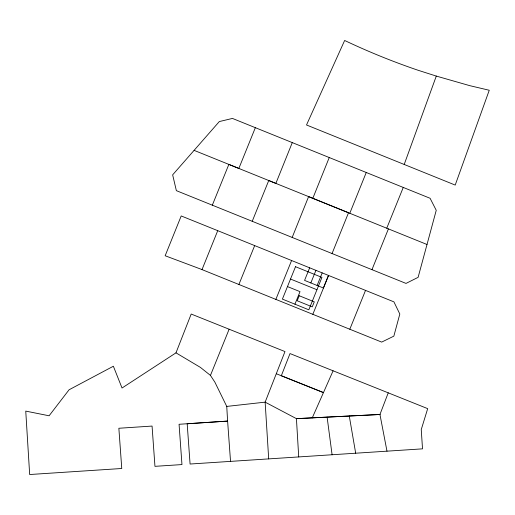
<?xml version="1.0" encoding="UTF-8"?>
<svg xmlns="http://www.w3.org/2000/svg" width="515" height="515" viewBox="0 0 515 515"><rect width="100%" height="100%" fill="white"/><g stroke="black" fill="none" stroke-linecap="round" stroke-linejoin="round"><path stroke-width="0.77" d="M427.012 244.496L418.109 277.347L406.013 283.411L176.362 190.653L172.654 174.849L219.306 121.566L232.458 118.431L430.096 198.281L436.244 210.32L427.012 244.496L308.601 196.627L292.179 237.434M404.204 164.459L436.295 76.078L469.77 85.657L489.25 90.26L455.209 185.078L306.515 124.978L344.644 40.473A691.626 691.626 0 0 0 418.244 70.317L436.295 76.078M333.089 370.813L323.459 392.591L281.325 375.738L290.009 353.573L388.239 392.836L379.954 414.485L386.99 451.179M175.982 352.846L191.194 314.041L284.982 351.571L265.141 402.144L268.688 458.891L190.08 464.028L187.183 423.768L227.611 421.09L226.748 406.419L214.871 382.149L210.455 375.409L200.419 367.401L175.982 352.846L122.029 388.02L113.371 366.236L69.074 389.778L49.105 415.785L25.75 411.105L29.67 474.527L121.759 468.496L118.862 428.261L152.06 426.066L154.957 466.333L181.962 464.575L179.066 424.283L227.611 421.09L230.533 461.408M292.282 142.591L275.86 183.398L228.86 164.401L212.322 205.182M332.059 253.535L348.513 212.759L312.824 198.307L329.246 157.532M202.015 269.609L217.736 230.669L393.917 301.861L399.82 314.041L393.84 336.147L381.686 342.102L200.824 269.12L165.161 255.755L181.209 215.952L217.736 230.669M210.455 375.409L229.13 329.22M275.86 299.402L291.58 260.545M294.941 304.185L300.013 291.645L287.473 286.572M309.644 267.851L304.565 280.392L323.381 288.007L328.454 275.461M310.841 282.928L315.914 270.388M317.111 285.471L322.184 272.924M349.788 213.274L366.236 172.519M312.824 314.337L328.544 275.48M386.752 228.209L403.258 187.428M371.972 269.66L388.4 228.911M349.814 329.22L365.534 290.389M255.35 127.681L238.844 168.437L194.084 150.361M252.234 221.283L268.746 180.527L312.824 198.307M238.896 284.492L254.674 245.61M312.257 417.865L323.459 392.591L276.291 373.736M226.748 406.419L265.141 402.144L296.428 418.65L379.954 414.485L296.428 418.65L298.726 456.94M268.688 458.891L422.519 448.848L421.251 429.555L427.688 408.64L388.239 392.836M290.518 279.046L316.937 289.733M349.273 416.03L355.685 453.206M327.109 417.137L332.091 454.751M295.507 266.706L282.4 299.112L308.82 309.805L321.933 277.398L295.507 266.706M299.228 295.745L297.2 300.766L312.251 306.856L314.279 301.835L299.228 295.745"/></g></svg>
